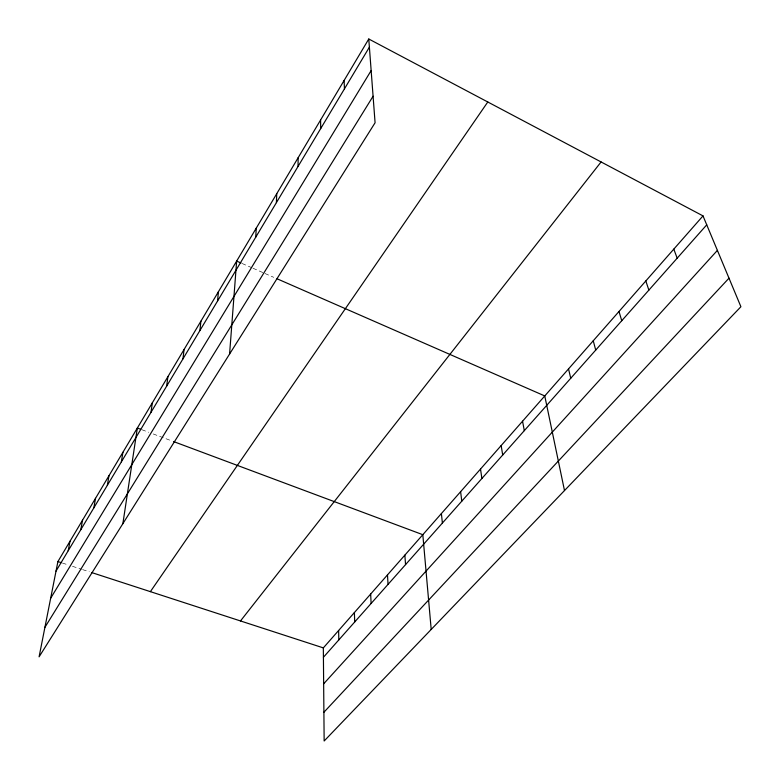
<?xml version="1.0" encoding="UTF-8"?>
<svg xmlns="http://www.w3.org/2000/svg" width="780" height="780" viewBox="0 0 780 780"><rect width="100%" height="100%" fill="white"/><g stroke="black" fill="none" stroke-linecap="round" stroke-linejoin="round"><path stroke-width="0.58" stroke-dasharray="3.9 2.92" d="M62.39 563.033L67.996 564.856M72.481 566.309L81.452 569.234M82.573 569.595L89.3 571.779M141.882 429.721L148.688 432.266M153.231 433.963L171.376 440.749M242.102 263.484L251.92 267.774M253.012 268.252L263.913 273.029M265.005 273.507L273.731 277.329"/><path stroke-width="1.17" d="M298.028 166.462L298.165 157.697M276.403 202.634L276.744 193.703M255.733 237.198L256.259 228.14M229.583 354.042L236.652 261.095L241.01 263.006M217.561 301.012L218.41 291.759M199.914 330.525L200.899 321.194M182.959 358.868L184.08 349.469M166.666 386.11L167.905 376.662M150.989 412.318L152.334 402.831M122.869 523.663L137.348 428.025L140.751 429.302M121.368 461.857L122.899 452.312M107.357 485.277L108.976 475.722M93.844 507.877L95.531 498.313M80.798 529.698L82.553 520.124M68.191 550.768L70.024 541.203M368.774 39L57.905 561.571L39.088 656.838L375.082 122.762L368.774 39L703.004 215.894L740.912 306.735L324.148 741L323.339 647.887L703.004 215.894M56.014 571.126L369.389 47.161M50.671 598.211L371.153 70.57M44.918 627.325L373.084 96.223M150.384 591.64L487.793 101.985M240.493 620.948L601.087 161.957M323.417 657.277L706.739 224.835M323.651 683.826L717.395 250.38M323.895 712.267L728.998 278.187M57.905 561.571L61.269 562.663M91.582 572.53L323.339 647.887M173.599 441.577L422.819 534.7L431.203 629.441M277.027 278.762L544.762 395.938L564.496 490.552M673.803 249.122L677.176 258.18M645.82 280.956L648.872 290.111M618.998 311.474L621.748 320.716M593.249 340.772L595.715 350.074M568.532 368.901L570.736 378.261M522.561 421.2L524.306 430.648M501.16 445.546L502.7 455.013M480.529 469.024L481.874 478.51M460.619 491.683L461.779 501.179M441.392 513.562L442.387 523.058M404.859 555.126L405.551 564.613M387.485 574.899L388.04 584.366M370.675 594.029L371.104 603.486M344.107 80.467L344.448 88.861M354.393 612.544L354.695 621.982M338.627 630.493L338.812 639.912M320.599 119.984L320.687 128.583"/></g></svg>
